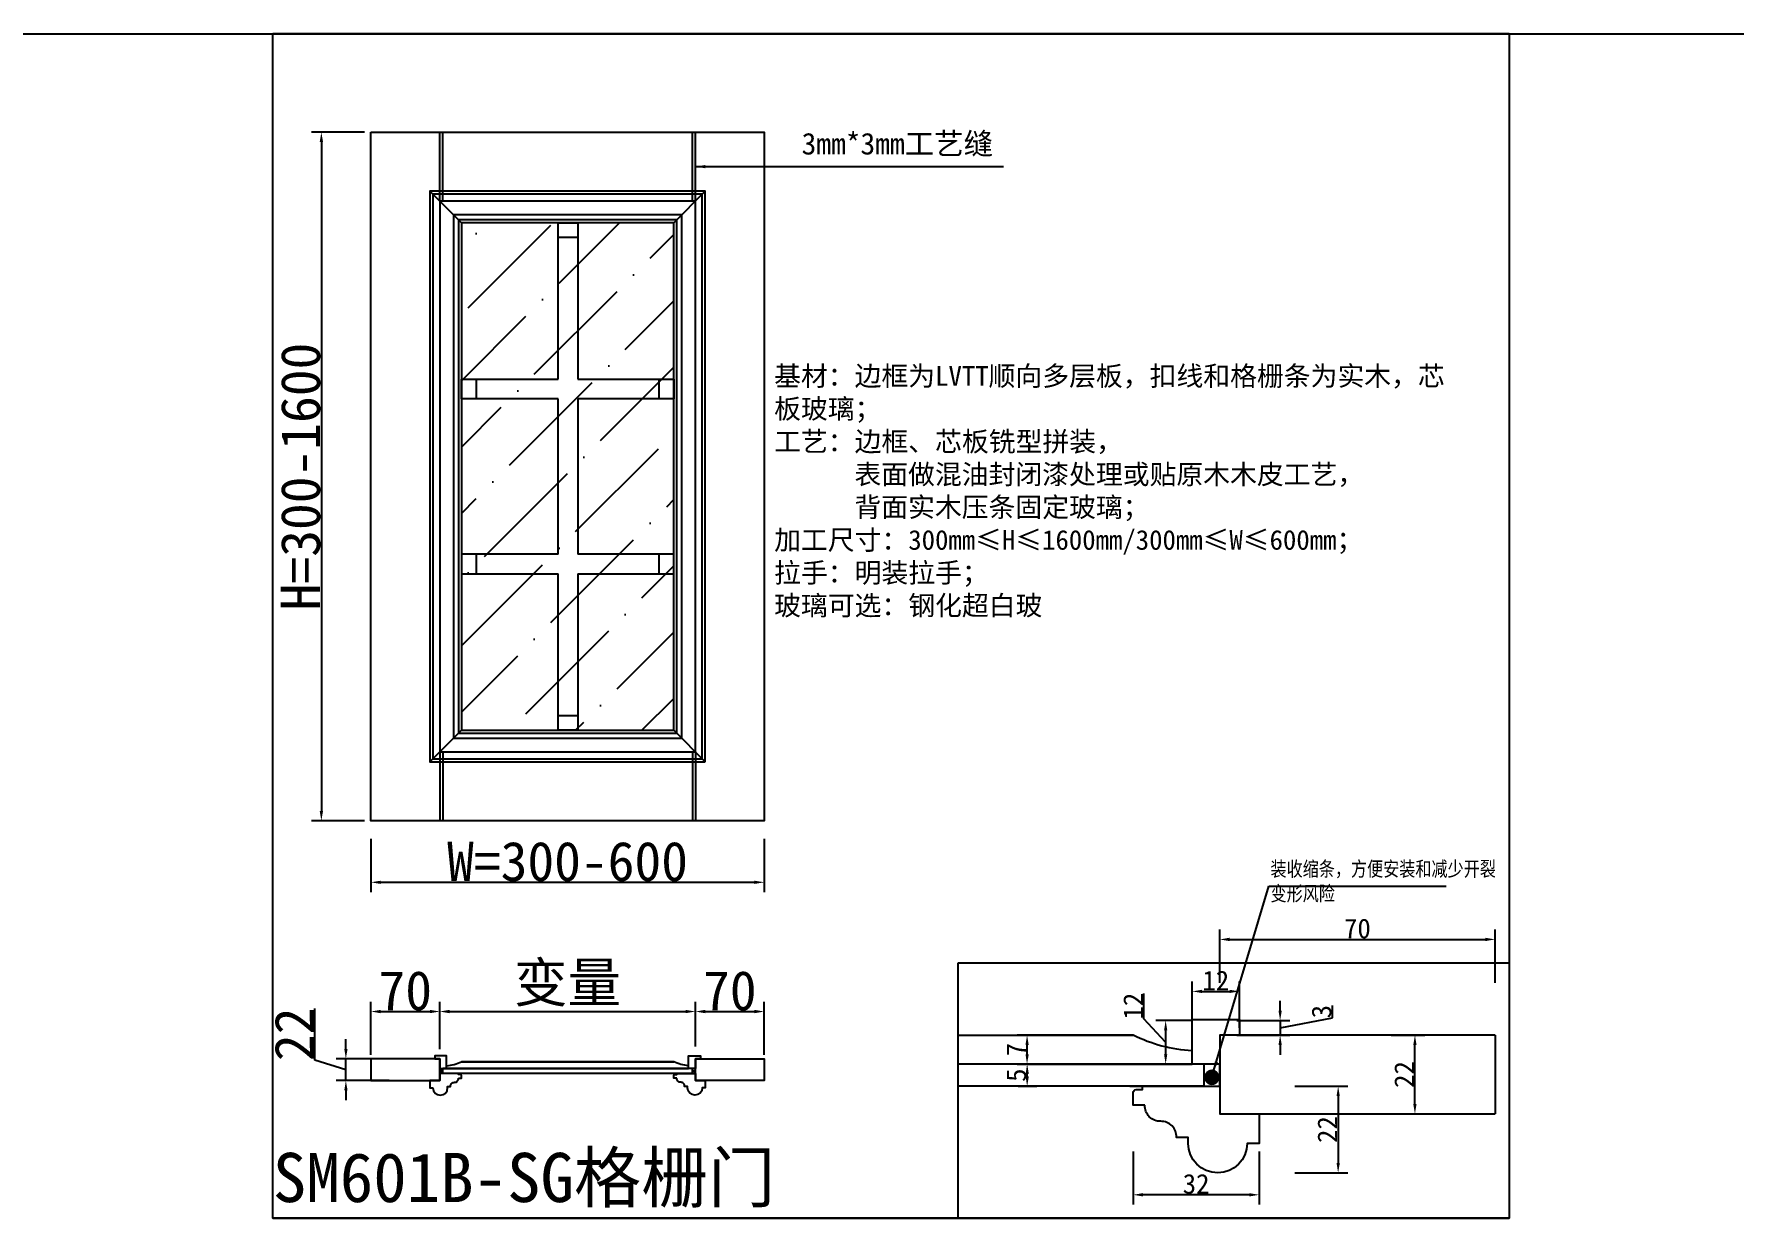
# Model space of a CAD drawing. Header units: millimetres. Extents: x 85186 to 129000, y -77269 to -36327.
# Drawn here: x 88641 to 90369, y -47209 to -46005 of the extents above; entities that cross this region are included whole.
import ezdxf

# ---------------------------------------------------------------- set-up
doc = ezdxf.new("R2010")
doc.units = ezdxf.units.MM
doc.styles.add('KLF-1_宋体', font='SimSun.ttf')
doc.styles.get("Standard").update_dxf_attribs({"font": 'SimSun.ttf'})
doc.styles.add('ZB_宋体', font='SimSun.ttf')
doc.styles.add('宋体', font='SimSun.ttf', dxfattribs={"width": 0.8})
doc.dimstyles.new('客来福标注小', dxfattribs={"dimscale": 20, "dimtxt": 2, "dimasz": 0.5, "dimexe": 0.5, "dimexo": 0, "dimgap": 0.05, "dimtad": 1, "dimdec": 0, "dimzin": 0, "dimdsep": 46, "dimtxsty": 'Standard', "dimcen": 0, "dimclrd": 256, "dimclre": 256, "dimclrt": 256, "dimadec": 0, "dimazin": 0, "dimtfac": 1, "dimtdec": 0, "dimtofl": 0, "dimtmove": 1, "dimatfit": 3, "dimfxl": 2.2, "dimfxlon": 1, "dimtolj": 1, "dimtzin": 0, "dimarcsym": 0})

# ---------------------------------------------------------------- blocks, each defined once
blk = doc.blocks.new('*D2191')
at = {"lineweight": -2, "transparency": 16777216}
for p, q in [((88983.9, -46823.7), (88983.9, -46877.7)), ((89383.9, -46823.7), (89383.9, -46877.7)), ((88993.9, -46867.7), (89373.9, -46867.7))]:
    blk.add_line(p, q, dxfattribs=at)
at = {"transparency": 16777216}
for points in [[(88993.9, -46866.1), (88993.9, -46869.4), (88983.9, -46867.7)], [(89373.9, -46866.1), (89373.9, -46869.4), (89383.9, -46867.7)]]:
    blk.add_solid(points, dxfattribs=at)
at = {"layer": 'Defpoints', "color": 0, "transparency": 16777216}
for p in [(88983.9, -46805.2), (89383.9, -46805.2), (89383.9, -46867.7)]:
    blk.add_point(p, dxfattribs=at)
at = {"transparency": 16777216, "insert": (89183.9, -46846.7), "char_height": 40, "attachment_point": 5, "style": 'KLF-1_宋体'}
blk.add_mtext('\\A1;W=300-600', dxfattribs=at)
blk = doc.blocks.new('*D2192')
at = {"lineweight": -2, "transparency": 16777216}
for p, q in [((88977.6, -46105.2), (88923.6, -46105.2)), ((88933.6, -46115.2), (88933.6, -46795.2)), ((88977.6, -46805.2), (88923.6, -46805.2))]:
    blk.add_line(p, q, dxfattribs=at)
at = {"transparency": 16777216}
for points in [[(88931.9, -46115.2), (88935.3, -46115.2), (88933.6, -46105.2)], [(88931.9, -46795.2), (88935.3, -46795.2), (88933.6, -46805.2)]]:
    blk.add_solid(points, dxfattribs=at)
at = {"layer": 'Defpoints', "color": 0, "transparency": 16777216}
for p in [(88983.9, -46105.2), (88933.6, -46805.2), (88983.9, -46805.2)]:
    blk.add_point(p, dxfattribs=at)
at = {"transparency": 16777216, "insert": (88912.6, -46455.2), "char_height": 40, "attachment_point": 5, "rotation": 90, "style": 'KLF-1_宋体'}
blk.add_mtext('\\A1;H=300-1600', dxfattribs=at)
blk = doc.blocks.new('*D2193')
at = {"lineweight": -2, "transparency": 16777216}
for p, q in [((88983.9, -47043.1), (88983.9, -46989.1)), ((88993.9, -46999.1), (89043.9, -46999.1)), ((89053.9, -47037.3), (89053.9, -46989.1))]:
    blk.add_line(p, q, dxfattribs=at)
at = {"transparency": 16777216}
for points in [[(88993.9, -46997.4), (88993.9, -47000.8), (88983.9, -46999.1)], [(89043.9, -46997.4), (89043.9, -47000.8), (89053.9, -46999.1)]]:
    blk.add_solid(points, dxfattribs=at)
at = {"layer": 'Defpoints', "color": 0, "transparency": 16777216}
for p in [(89053.9, -46999.1), (89053.9, -47037.3), (88983.9, -47047.2)]:
    blk.add_point(p, dxfattribs=at)
at = {"transparency": 16777216, "insert": (89018.9, -46978.1), "char_height": 40, "attachment_point": 5, "style": 'KLF-1_宋体'}
blk.add_mtext('\\A1;70', dxfattribs=at)
blk = doc.blocks.new('*D2194')
at = {"lineweight": -2, "transparency": 16777216}
for p, q in [((89053.9, -47037.3), (89053.9, -46989.1)), ((89063.9, -46999.1), (89303.9, -46999.1)), ((89313.9, -47034.8), (89313.9, -46989.1))]:
    blk.add_line(p, q, dxfattribs=at)
at = {"transparency": 16777216}
for points in [[(89063.9, -46997.4), (89063.9, -47000.8), (89053.9, -46999.1)], [(89303.9, -46997.4), (89303.9, -47000.8), (89313.9, -46999.1)]]:
    blk.add_solid(points, dxfattribs=at)
at = {"layer": 'Defpoints', "color": 0, "transparency": 16777216}
for p in [(89313.9, -46999.1), (89053.9, -47037.3), (89313.9, -47034.8)]:
    blk.add_point(p, dxfattribs=at)
at = {"transparency": 16777216, "insert": (89183.9, -46971.8), "char_height": 40, "attachment_point": 5, "style": 'KLF-1_宋体'}
blk.add_mtext('\\A1;变量', dxfattribs=at)
blk = doc.blocks.new('*D2195')
at = {"lineweight": -2, "transparency": 16777216}
for p, q in [((89313.9, -47034.8), (89313.9, -46989.1)), ((89323.9, -46999.1), (89373.9, -46999.1)), ((89383.9, -47043.1), (89383.9, -46989.1))]:
    blk.add_line(p, q, dxfattribs=at)
at = {"transparency": 16777216}
for points in [[(89323.9, -46997.4), (89323.9, -47000.8), (89313.9, -46999.1)], [(89373.9, -46997.4), (89373.9, -47000.8), (89383.9, -46999.1)]]:
    blk.add_solid(points, dxfattribs=at)
at = {"layer": 'Defpoints', "color": 0, "transparency": 16777216}
for p in [(89383.9, -46999.1), (89313.9, -47034.8), (89383.9, -47047.2)]:
    blk.add_point(p, dxfattribs=at)
at = {"transparency": 16777216, "insert": (89348.9, -46978.1), "char_height": 40, "attachment_point": 5, "style": 'KLF-1_宋体'}
blk.add_mtext('\\A1;70', dxfattribs=at)
blk = doc.blocks.new('*D2223')
at = {"lineweight": -2, "transparency": 16777216}
for p, q in [((89923.4, -47075.1), (89977.4, -47075.1)), ((89967.4, -47085.1), (89967.4, -47153.1)), ((89923.4, -47163.1), (89977.4, -47163.1))]:
    blk.add_line(p, q, dxfattribs=at)
at = {"transparency": 16777216}
for points in [[(89965.8, -47085.1), (89969.1, -47085.1), (89967.4, -47075.1)], [(89965.8, -47153.1), (89969.1, -47153.1), (89967.4, -47163.1)]]:
    blk.add_solid(points, dxfattribs=at)
at = {"layer": 'Defpoints', "color": 0, "transparency": 16777216}
for p in [(89832, -47075.1), (89845, -47163.1), (89967.4, -47163.1)]:
    blk.add_point(p, dxfattribs=at)
at = {"transparency": 16777216, "insert": (89956.4, -47119.1), "char_height": 40, "attachment_point": 5, "rotation": 90, "style": 'KLF-1_宋体'}
blk.add_mtext('\\A1;{\\H0.5x;22}', dxfattribs=at)
blk = doc.blocks.new('*D2224')
at = {"lineweight": -2, "transparency": 16777216}
for p, q in [((89759, -47141.4), (89759, -47195.4)), ((89887, -47141.4), (89887, -47195.4)), ((89877, -47185.4), (89769, -47185.4))]:
    blk.add_line(p, q, dxfattribs=at)
at = {"transparency": 16777216}
for points in [[(89769, -47183.7), (89769, -47187.1), (89759, -47185.4)], [(89877, -47183.7), (89877, -47187.1), (89887, -47185.4)]]:
    blk.add_solid(points, dxfattribs=at)
at = {"layer": 'Defpoints', "color": 0, "transparency": 16777216}
for p in [(89759, -47086.3), (89887, -47118.1), (89759, -47185.4)]:
    blk.add_point(p, dxfattribs=at)
at = {"transparency": 16777216, "insert": (89823, -47174.4), "char_height": 40, "attachment_point": 5, "style": 'KLF-1_宋体'}
blk.add_mtext('\\A1;{\\H0.5x;32}', dxfattribs=at)
blk = doc.blocks.new('*D2248')
at = {"lineweight": -2, "transparency": 16777216}
for p, q in [((89770, -47006.4), (89770, -46980.8)), ((89792, -47030.4), (89770, -47006.4)), ((89819, -47008.3), (89782, -47008.3)), ((89792, -47018.3), (89792, -47042.5)), ((89819, -47052.5), (89782, -47052.5))]:
    blk.add_line(p, q, dxfattribs=at)
at = {"transparency": 16777216}
for points in [[(89790.4, -47018.3), (89793.7, -47018.3), (89792, -47008.3)], [(89790.4, -47042.5), (89793.7, -47042.5), (89792, -47052.5)]]:
    blk.add_solid(points, dxfattribs=at)
at = {"layer": 'Defpoints', "color": 0, "transparency": 16777216}
for p in [(89819, -47008.3), (89792, -47052.5), (89819, -47052.5)]:
    blk.add_point(p, dxfattribs=at)
at = {"transparency": 16777216, "insert": (89759, -46993.6), "char_height": 40, "attachment_point": 5, "rotation": 90, "style": 'KLF-1_宋体'}
blk.add_mtext('\\A1;{\\H0.5x;12}', dxfattribs=at)
blk = doc.blocks.new('*D2249')
at = {"lineweight": -2, "transparency": 16777216}
for p, q in [((89819, -47016), (89819, -46968.6)), ((89867, -47015.7), (89867, -46968.6)), ((89829, -46978.6), (89857, -46978.6))]:
    blk.add_line(p, q, dxfattribs=at)
at = {"transparency": 16777216}
for points in [[(89829, -46977), (89829, -46980.3), (89819, -46978.6)], [(89857, -46977), (89857, -46980.3), (89867, -46978.6)]]:
    blk.add_solid(points, dxfattribs=at)
at = {"layer": 'Defpoints', "color": 0, "transparency": 16777216}
for p in [(89867, -46978.6), (89819, -47016), (89867, -47015.7)]:
    blk.add_point(p, dxfattribs=at)
at = {"transparency": 16777216, "insert": (89843, -46967.6), "char_height": 40, "attachment_point": 5, "style": 'KLF-1_宋体'}
blk.add_mtext('\\A1;{\\H0.5x;12}', dxfattribs=at)
blk = doc.blocks.new('*D2250')
at = {"lineweight": -2, "transparency": 16777216}
for p, q in [((89908.4, -46998.3), (89908.4, -46988.3)), ((89961.6, -47005.6), (89961.6, -46992.8)), ((89864.4, -47008.3), (89918.4, -47008.3)), ((89908.4, -47015.7), (89961.6, -47005.6)), ((89908.4, -47008.3), (89908.4, -47023.1)), ((89864.4, -47023.1), (89918.4, -47023.1)), ((89908.4, -47033.1), (89908.4, -47043.1))]:
    blk.add_line(p, q, dxfattribs=at)
at = {"transparency": 16777216}
for points in [[(89906.8, -46998.3), (89910.1, -46998.3), (89908.4, -47008.3)], [(89906.8, -47033.1), (89910.1, -47033.1), (89908.4, -47023.1)]]:
    blk.add_solid(points, dxfattribs=at)
at = {"layer": 'Defpoints', "color": 0, "transparency": 16777216}
for p in [(89855.4, -47008.3), (89855.4, -47023.1), (89908.4, -47023.1)]:
    blk.add_point(p, dxfattribs=at)
at = {"transparency": 16777216, "insert": (89950.6, -46999.2), "char_height": 40, "attachment_point": 5, "rotation": 90, "style": 'KLF-1_宋体'}
blk.add_mtext('\\A1;{\\H0.5x;3}', dxfattribs=at)
blk = doc.blocks.new('*D2251')
at = {"lineweight": -2, "transparency": 16777216}
for p, q in [((90021.4, -47023.1), (90055.5, -47023.1)), ((90045.5, -47093.1), (90045.5, -47033.1)), ((90021.4, -47103.1), (90055.5, -47103.1))]:
    blk.add_line(p, q, dxfattribs=at)
at = {"transparency": 16777216}
for points in [[(90043.8, -47033.1), (90047.1, -47033.1), (90045.5, -47023.1)], [(90043.8, -47093.1), (90047.1, -47093.1), (90045.5, -47103.1)]]:
    blk.add_solid(points, dxfattribs=at)
at = {"layer": 'Defpoints', "color": 0, "transparency": 16777216}
for p in [(90021.4, -47023.1), (90045.5, -47023.1), (90021.4, -47103.1)]:
    blk.add_point(p, dxfattribs=at)
at = {"transparency": 16777216, "insert": (90034.5, -47063.1), "char_height": 40, "attachment_point": 5, "rotation": 90, "style": 'KLF-1_宋体'}
blk.add_mtext('\\A1;{\\H0.5x;22}', dxfattribs=at)
blk = doc.blocks.new('*D2252')
at = {"lineweight": -2, "transparency": 16777216}
for p, q in [((89847, -46969.8), (89847, -46915.8)), ((90127, -46969.8), (90127, -46915.8)), ((89857, -46925.8), (90117, -46925.8))]:
    blk.add_line(p, q, dxfattribs=at)
at = {"transparency": 16777216}
for points in [[(89857, -46924.1), (89857, -46927.5), (89847, -46925.8)], [(90117, -46924.1), (90117, -46927.5), (90127, -46925.8)]]:
    blk.add_solid(points, dxfattribs=at)
at = {"layer": 'Defpoints', "color": 0, "transparency": 16777216}
for p in [(90127, -46925.8), (89847, -47036.3), (90127, -47036.3)]:
    blk.add_point(p, dxfattribs=at)
at = {"transparency": 16777216, "insert": (89987, -46914.8), "char_height": 40, "attachment_point": 5, "style": 'KLF-1_宋体'}
blk.add_mtext('\\A1;{\\H0.5x;70}', dxfattribs=at)
blk = doc.blocks.new('*D2253')
at = {"lineweight": -2, "transparency": 16777216}
for p, q in [((89642.1, -47052.5), (89661.2, -47052.5)), ((89651.2, -47065.1), (89651.2, -47062.5)), ((89642.1, -47075.1), (89661.2, -47075.1))]:
    blk.add_line(p, q, dxfattribs=at)
at = {"transparency": 16777216}
for points in [[(89649.6, -47062.5), (89652.9, -47062.5), (89651.2, -47052.5)], [(89649.6, -47065.1), (89652.9, -47065.1), (89651.2, -47075.1)]]:
    blk.add_solid(points, dxfattribs=at)
at = {"layer": 'Defpoints', "color": 0, "transparency": 16777216}
for p in [(89642.1, -47052.5), (89651.2, -47052.5), (89642.1, -47075.1)]:
    blk.add_point(p, dxfattribs=at)
at = {"transparency": 16777216, "insert": (89640.2, -47063.8), "char_height": 40, "attachment_point": 5, "rotation": 90, "style": 'ZB_宋体'}
blk.add_mtext('\\A1;{\\H0.5x;5}', dxfattribs=at)
blk = doc.blocks.new('*D2254')
at = {"lineweight": -2, "transparency": 16777216}
for p, q in [((89680, -47023.1), (89641.1, -47023.1)), ((89651.1, -47042.5), (89651.1, -47033.1)), ((89680, -47052.5), (89641.1, -47052.5))]:
    blk.add_line(p, q, dxfattribs=at)
at = {"transparency": 16777216}
for points in [[(89649.5, -47033.1), (89652.8, -47033.1), (89651.1, -47023.1)], [(89649.5, -47042.5), (89652.8, -47042.5), (89651.1, -47052.5)]]:
    blk.add_solid(points, dxfattribs=at)
at = {"layer": 'Defpoints', "color": 0, "transparency": 16777216}
for p in [(89651.1, -47023.1), (89680, -47023.1), (89680, -47052.5)]:
    blk.add_point(p, dxfattribs=at)
at = {"transparency": 16777216, "insert": (89640.1, -47037.8), "char_height": 40, "attachment_point": 5, "rotation": 90, "style": 'ZB_宋体'}
blk.add_mtext('\\A1;{\\H0.5x;7}', dxfattribs=at)
blk = doc.blocks.new('*D2256')
at = {"lineweight": -2, "transparency": 16777216}
for p, q in [((88927, -47048.7), (88927, -46996)), ((88958.5, -47037.2), (88958.5, -47027.2)), ((88958.5, -47058.2), (88927, -47048.7)), ((89002.5, -47047.2), (88948.5, -47047.2)), ((88958.5, -47069.2), (88958.5, -47047.2)), ((89002.5, -47069.2), (88948.5, -47069.2)), ((88958.5, -47079.2), (88958.5, -47089.2))]:
    blk.add_line(p, q, dxfattribs=at)
at = {"transparency": 16777216}
for points in [[(88956.9, -47037.2), (88960.2, -47037.2), (88958.5, -47047.2)], [(88956.9, -47079.2), (88960.2, -47079.2), (88958.5, -47069.2)]]:
    blk.add_solid(points, dxfattribs=at)
at = {"layer": 'Defpoints', "color": 0, "transparency": 16777216}
for p in [(88958.5, -47047.2), (89003.4, -47047.2), (89003.4, -47069.2)]:
    blk.add_point(p, dxfattribs=at)
at = {"transparency": 16777216, "insert": (88906, -47022.3), "char_height": 40, "attachment_point": 5, "rotation": 90, "style": 'KLF-1_宋体'}
blk.add_mtext('\\A1;22', dxfattribs=at)

msp = doc.modelspace()

# ---------------------------------------------------------------- hatches: boundary and pattern name
h = msp.add_hatch()
h.set_pattern_fill('ANSI36', color=4, scale=15)
h.set_pattern_definition([(45, (13109.654, -81576.34), (25.25697, 92.60889), [119.0625, -23.8125, 0, -23.8125])])
h.paths.add_polyline_path([(89291.937, -46713.234), (89291.937, -46197.234), (89075.937, -46197.234), (89075.937, -46713.234)])
h = msp.add_hatch(color=256)
edge = h.paths.add_edge_path()
edge.add_ellipse((89055.411, -47059.567), major_axis=(-1.433, 0), ratio=0.9514339, start_angle=0, end_angle=360)
h = msp.add_hatch(color=256)
edge = h.paths.add_edge_path()
edge.add_ellipse((89312.463, -47059.567), major_axis=(1.433, 0), ratio=0.9514339, start_angle=0, end_angle=360, ccw=False)
h = msp.add_hatch(color=256)
edge = h.paths.add_edge_path()
edge.add_ellipse((89839.008, -47065.986), major_axis=(0, -7.996), ratio=0.96166735, start_angle=0, end_angle=360, ccw=False)

# ---------------------------------------------------------------- linework, layer by layer
for p, q in [((85318.615, -46005.375), (128999.726, -46005.375)), ((89430.096, -46005.375), (89098.937, -46005.375)), ((89568.205, -46005.375), (89430.096, -46005.375)), ((89430.096, -46005.375), (89907.234, -46005.375)), ((89907.234, -46005.375), (89568.205, -46005.375)), ((89053.937, -46175.234), (89053.937, -46105.234)), ((89056.937, -46175.234), (89056.937, -46105.234)), ((89310.937, -46175.234), (89310.937, -46105.234)), ((89313.937, -46175.234), (89313.937, -46105.234)), ((89075.937, -46197.234), (89043.937, -46165.234)), ((89291.937, -46197.234), (89323.937, -46165.234)), ((89075.937, -46713.234), (89043.937, -46745.234)), ((89291.937, -46713.234), (89323.937, -46745.234)), ((89053.937, -46735.234), (89053.937, -46805.234)), ((89056.937, -46735.234), (89056.937, -46805.234)), ((89310.937, -46735.234), (89310.937, -46805.234)), ((89313.937, -46735.234), (89313.937, -46805.234)), ((90126.986, -47023.105), (90126.986, -47103.105)), ((89846.986, -47052.493), (89580.9, -47052.493)), ((89831.207, -47075.105), (89831.207, -47052.493)), ((89846.986, -47075.105), (89846.986, -47052.493)), ((89056.937, -47062.157), (89056.937, -47057.157)), ((89313.937, -47057.157), (89056.937, -47057.157)), ((89310.937, -47062.157), (89310.937, -47057.157)), ((89755.658, -47075.105), (89846.986, -47075.105)), ((88884.311, -47208.998), (90141.435, -47208.998))]:
    msp.add_line(p, q)
at = {"color": 0}
for p, q in [((90141.435, -46005.375), (88884.311, -46005.375)), ((88884.311, -46005.375), (90141.435, -46005.375)), ((90141.435, -46005.375), (88884.311, -46005.375)), ((90141.435, -46005.375), (89907.234, -46005.375)), ((90141.435, -46005.375), (89907.234, -46005.375)), ((90141.435, -46005.375), (90141.435, -47208.998))]:
    msp.add_line(p, q, dxfattribs=at)
at = {"color": 4}
for p, q in [((89313.937, -47062.157), (89056.937, -47062.157)), ((89831.207, -47075.105), (89580.9, -47075.105))]:
    msp.add_line(p, q, dxfattribs=at)
at = {"color": 0}
msp.add_lwpolyline([(88884.311, -46005.375), (90141.435, -46005.375), (90141.435, -47208.998), (88884.311, -47208.998)], close=True, dxfattribs=at)
for points in [[(88983.937, -46105.234), (89383.937, -46105.234), (89383.937, -46805.234), (88983.937, -46805.234)], [(89323.937, -46745.234), (89323.937, -46165.234), (89043.937, -46165.234), (89043.937, -46745.234)], [(89313.937, -46735.234), (89313.937, -46175.234), (89053.937, -46175.234), (89053.937, -46735.234)], [(89291.937, -46713.234), (89291.937, -46197.234), (89075.937, -46197.234), (89075.937, -46713.234)], [(89580.9, -46949.637), (90141.435, -46949.637), (90141.435, -47208.998), (89580.9, -47208.998)], [(89053.937, -47057.157), (89053.937, -47057.157), (89053.937, -47047.157), (88983.937, -47047.157), (88983.937, -47069.157), (89053.937, -47069.157), (89053.937, -47062.157), (89053.937, -47062.157)], [(89313.937, -47057.157), (89313.937, -47057.157), (89313.937, -47047.157), (89383.937, -47047.157), (89383.937, -47069.157), (89313.937, -47069.157), (89313.937, -47062.157), (89313.937, -47062.157)]]:
    msp.add_lwpolyline(points, close=True)
at = {"color": 252}
for points in [[(89320.937, -46742.234), (89320.937, -46168.234), (89046.937, -46168.234), (89046.937, -46742.234)], [(89299.937, -46721.234), (89299.937, -46189.234), (89067.937, -46189.234), (89067.937, -46721.234)], [(89294.937, -46716.234), (89294.937, -46194.234), (89072.937, -46194.234), (89072.937, -46716.234)]]:
    msp.add_lwpolyline(points, close=True, dxfattribs=at)
for points in [[(89174.437, -46356.234), (89174.437, -46197.234), (89194.437, -46197.234), (89194.437, -46356.234)], [(89174.437, -46376.234), (89075.937, -46376.234), (89075.937, -46356.234), (89174.437, -46356.234)], [(89194.437, -46356.234), (89291.937, -46356.234), (89291.937, -46376.234), (89194.437, -46376.234)], [(89174.437, -46534.234), (89174.437, -46376.234)], [(89194.437, -46376.234), (89194.437, -46534.234)], [(89174.437, -46534.234), (89075.937, -46534.234), (89075.937, -46554.234), (89174.437, -46554.234)], [(89194.437, -46554.234), (89291.937, -46554.234), (89291.937, -46534.234), (89194.437, -46534.234)], [(89194.437, -46554.234), (89194.437, -46713.234), (89174.437, -46713.234), (89174.437, -46554.234)], [(89846.986, -47023.105), (89846.986, -47052.493), (89818.986, -47052.493), (89818.986, -47007.05), (89866.986, -47007.05), (89866.986, -47023.105), (89846.986, -47023.105)], [(89580.9, -47023.105), (89758.986, -47023.105)], [(90126.986, -47023.105), (89846.986, -47023.105), (89846.986, -47052.493), (89846.986, -47052.493), (89846.986, -47075.105), (89846.986, -47075.105), (89846.986, -47103.105), (90126.986, -47103.105)]]:
    msp.add_lwpolyline(points)
for points in [[(89194.437, -46212.234), (89174.437, -46212.234)], [(89090.937, -46356.234), (89090.937, -46376.234)], [(89276.937, -46376.234), (89276.937, -46356.234)], [(89090.937, -46534.234), (89090.937, -46554.234)], [(89276.937, -46554.234), (89276.937, -46534.234)], [(89174.437, -46698.234), (89194.437, -46698.234)]]:
    msp.add_lwpolyline(points, dxfattribs=at)
for points in [[(89640.9, -47052.493), (89818.986, -47052.493), (89818.986, -47039.105, -0.10293646), (89758.986, -47023.105), (89640.9, -47023.105)], [(89060.937, -47057.157), (89306.937, -47057.157), (89306.937, -47054.157, -0.10293646), (89291.937, -47050.157), (89075.937, -47050.157)], [(89306.937, -47057.157), (89060.937, -47057.157), (89060.937, -47054.157, 0.10293646), (89075.937, -47050.157), (89291.937, -47050.157)]]:
    msp.add_lwpolyline(points, format="xyb")
at = {"color": 0}
for points in [[(89053.937, -47047.157), (89053.937, -47057.157), (89060.937, -47057.157), (89060.937, -47044.157), (89048.937, -47044.157), (89048.937, -47047.157), (89053.937, -47047.157)], [(89313.937, -47047.157), (89313.937, -47057.157), (89306.937, -47057.157), (89306.937, -47044.157), (89318.937, -47044.157), (89318.937, -47047.157), (89313.937, -47047.157)]]:
    msp.add_lwpolyline(points, dxfattribs=at)
for points in [[(89072.937, -47066.957), (89075.937, -47066.957), (89075.937, -47064.157, 0.41421356), (89074.937, -47063.157), (89072.937, -47063.157), (89072.937, -47062.157), (89053.937, -47062.157), (89053.937, -47069.157), (89043.937, -47069.157), (89043.937, -47076.657), (89046.937, -47076.657, 1), (89061.937, -47076.657), (89061.937, -47075.157), (89064.937, -47075.157, -0.43700656), (89068.937, -47071.057, 0.43700656)], [(89294.937, -47066.957), (89291.937, -47066.957), (89291.937, -47064.157, -0.41421356), (89292.937, -47063.157), (89294.937, -47063.157), (89294.937, -47062.157), (89313.937, -47062.157), (89313.937, -47069.157), (89323.937, -47069.157), (89323.937, -47076.657), (89320.937, -47076.657, -1), (89305.937, -47076.657), (89305.937, -47075.157), (89302.937, -47075.157, 0.43700656), (89298.937, -47071.057, -0.43700656)], [(89770.986, -47094.305), (89758.986, -47094.305), (89758.986, -47081.453, -0.41421356), (89761.986, -47078.453), (89768.365, -47078.453), (89768.365, -47075.105), (89846.986, -47075.105), (89846.986, -47103.105), (89886.986, -47103.105), (89886.986, -47133.105), (89874.986, -47133.105, -1), (89814.986, -47133.105), (89814.986, -47127.105), (89802.986, -47127.105, 0.43700656), (89786.986, -47110.705, -0.43700656)]]:
    msp.add_lwpolyline(points, format="xyb", close=True)
at = {"color": 4}
msp.add_lwpolyline([(89758.986, -47075.105), (89580.9, -47075.105)], dxfattribs=at)

# ---------------------------------------------------------------- texts
at = {"lineweight": 25, "attachment_point": 1}
for s, insert, char_height, width, style in [('3mm*3mm工艺缝', (89421.871, -46105.875), 22, 652.72448, 'ZB_宋体'), ('基材：边框为LVTT顺向多层板，扣线和格栅条为实木，芯板玻璃；\\P工艺：边框、芯板铣型拼装，\\P      表面做混油封闭漆处理或贴原木木皮工艺，\\P      背面实木压条固定玻璃；\\P加工尺寸：300mm≤H≤1600mm/300mm≤W≤600mm；\\P拉手：明装拉手；\\P玻璃可选：钢化超白玻', (89393.937, -46342.978), 20, 699.96936, 'KLF-1_宋体'), ('SM601B-SG格栅门', (88884.311, -47142.796), 50, 6766.6201, 'KLF-1_宋体')]:
    msp.add_mtext(s, dxfattribs=dict(at, insert=insert, char_height=char_height, width=width, style=style))
at = {"color": 0, "insert": (89898.609, -46846.56), "char_height": 15, "width": 238.48492, "attachment_point": 1, "style": '宋体'}
msp.add_mtext('装收缩条，方便安装和减少开裂变形风险', dxfattribs=at)

# ---------------------------------------------------------------- dimensions: what is measured, and where the dimension line sits
at = {"color": 0}
for base, p1, p2, text, override, picture, middle in [((88933.612, -46805.234), (88983.937, -46105.234), (88983.937, -46805.234), 'H=300-1600', {"dimtxsty": 'KLF-1_宋体'}, '*D2192', (88912.612, -46455.234)), ((89651.13, -47023.105), (89679.973, -47052.493), (89679.973, -47023.105), '{\\H0.5x;7}', {"dimtxsty": 'ZB_宋体', "dimfxl": 5, "dimarcsym": 1}, '*D2254', (89640.13, -47037.799)), ((90045.454, -47023.105), (90021.376, -47103.105), (90021.376, -47023.105), '{\\H0.5x;22}', {"dimtxsty": 'KLF-1_宋体'}, '*D2251', (90034.454, -47063.105)), ((89651.246, -47052.493), (89642.13, -47075.105), (89642.13, -47052.493), '{\\H0.5x;5}', {"dimtxsty": 'ZB_宋体', "dimfxl": 5, "dimarcsym": 1}, '*D2253', (89640.246, -47063.799)), ((89967.433, -47163.105), (89832.028, -47075.105), (89844.986, -47163.105), '{\\H0.5x;22}', {"dimtxsty": 'KLF-1_宋体'}, '*D2223', (89956.433, -47119.105))]:
    dim = msp.add_linear_dim(base=base, p1=p1, p2=p2, angle=90, text=text, dimstyle='客来福标注小', override=override, dxfattribs=at)
    dim.commit()
    dim.dimension.update_dxf_attribs({"geometry": picture, "text_midpoint": middle})
for base, p1, p2, text, picture, middle in [((89383.937, -46867.734), (88983.937, -46805.234), (89383.937, -46805.234), 'W=300-600', '*D2191', (89183.937, -46846.734)), ((90126.986, -46925.8), (89846.986, -47036.288), (90126.986, -47036.288), '{\\H0.5x;70}', '*D2252', (89986.986, -46914.8)), ((89313.937, -46999.101), (89053.937, -47037.309), (89313.937, -47034.776), '变量', '*D2194', (89183.937, -46971.844)), ((89758.986, -47185.405), (89886.986, -47118.105), (89758.986, -47086.305), '{\\H0.5x;32}', '*D2224', (89822.986, -47174.405))]:
    dim = msp.add_linear_dim(base=base, p1=p1, p2=p2, text=text, dimstyle='客来福标注小', override={"dimtxsty": 'KLF-1_宋体'}, dxfattribs=at)
    dim.commit()
    dim.dimension.update_dxf_attribs({"geometry": picture, "text_midpoint": middle})
for base, p1, p2, picture, middle in [((89053.937, -46999.101), (88983.937, -47047.157), (89053.937, -47037.309), '*D2193', (89018.937, -46978.101)), ((89383.937, -46999.101), (89313.937, -47034.776), (89383.937, -47047.157), '*D2195', (89348.937, -46978.101))]:
    dim = msp.add_linear_dim(base=base, p1=p1, p2=p2, dimstyle='客来福标注小', override={"dimtxsty": 'KLF-1_宋体'}, dxfattribs=at)
    dim.commit()
    dim.dimension.update_dxf_attribs({"geometry": picture, "text_midpoint": middle})
dim = msp.add_linear_dim(base=(89866.986, -46978.617), p1=(89818.986, -47016.03), p2=(89866.986, -47015.683), text='{\\H0.5x;12}', dimstyle='客来福标注小', override={"dimtxsty": 'KLF-1_宋体'}, dxfattribs=at)
dim.commit()
dim.dimension.update_dxf_attribs({"geometry": '*D2249', "text_midpoint": (89842.986, -46978.617), "dimtype": 160})
for base, p1, p2, text, picture, middle in [((89792.021, -47052.493), (89818.986, -47008.262), (89818.986, -47052.493), '{\\H0.5x;12}', '*D2248', (89770.006, -47005.414)), ((89908.417, -47023.105), (89855.418, -47008.262), (89855.418, -47023.105), '{\\H0.5x;3}', '*D2250', (89961.614, -47004.625))]:
    dim = msp.add_linear_dim(base=base, p1=p1, p2=p2, angle=90, text=text, dimstyle='客来福标注小', override={"dimtxsty": 'KLF-1_宋体'}, dxfattribs=at)
    dim.commit()
    dim.dimension.update_dxf_attribs({"geometry": picture, "text_midpoint": middle, "dimtype": 160})
dim = msp.add_linear_dim(base=(88958.55, -47047.157), p1=(89003.389, -47069.157), p2=(89003.389, -47047.157), angle=90, dimstyle='客来福标注小', override={"dimtxsty": 'KLF-1_宋体'}, dxfattribs=at)
dim.commit()
dim.dimension.update_dxf_attribs({"geometry": '*D2256', "text_midpoint": (88906.05, -47047.707)})

# ---------------------------------------------------------------- leaders
for points in [[(89313.937, -46140.234), (89627.258, -46140.234)], [(89840.79, -47059.74), (89896.986, -46871.559), (90077.384, -46871.559)]]:
    msp.add_leader(points, dimstyle='客来福标注小', override={"dimgap": 0.05, "dimtad": 0, "dimfxl": 5, "dimarcsym": 1}, dxfattribs=at)

doc.saveas('drawing.dxf')
